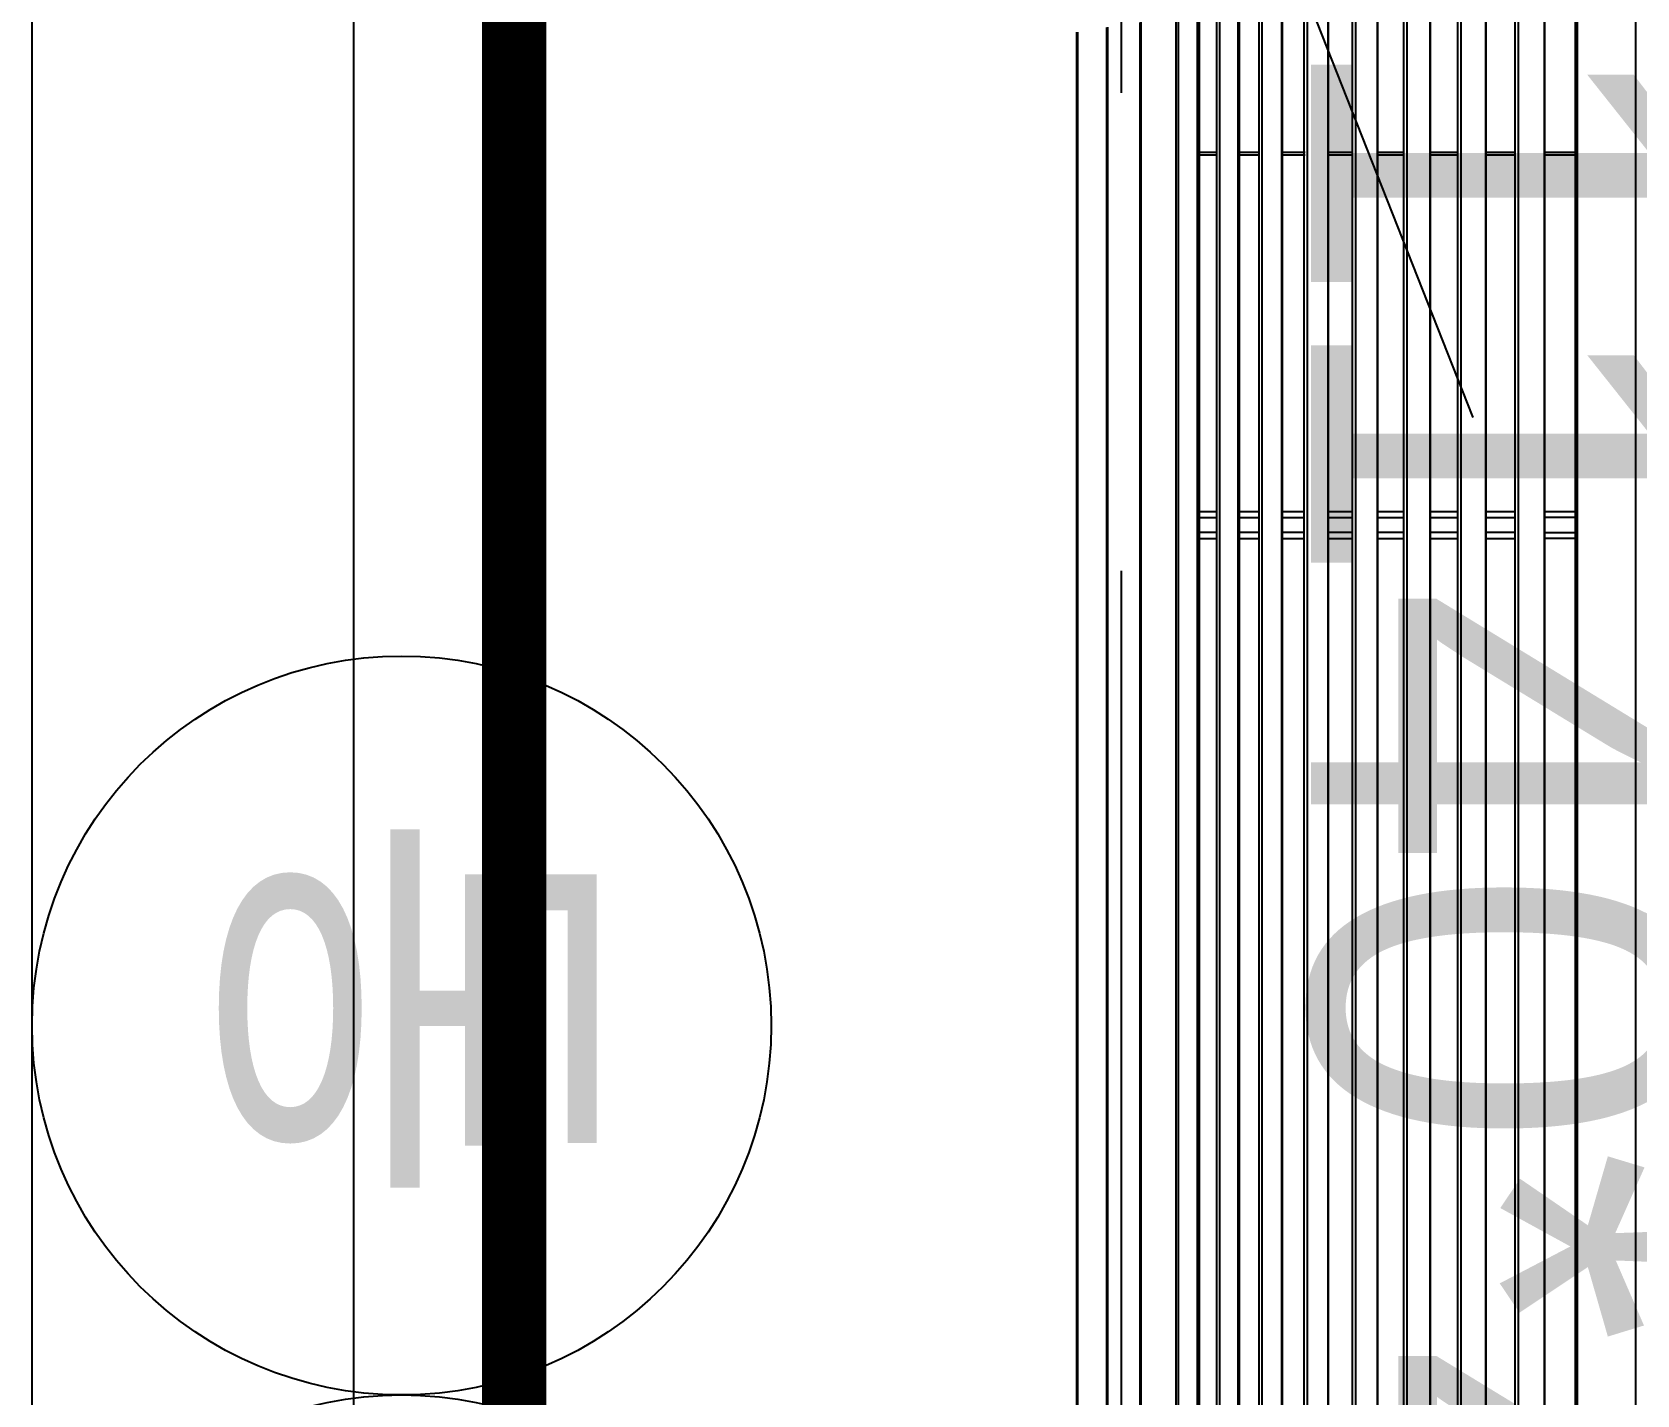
# Model space of a CAD drawing. Header units: millimetres. Extents: x 144680 to 246943, y -177515 to -149396.
# Drawn here: x 225732.2 to 226231.6, y -171801.7 to -171377.5 of the extents above; entities that cross this region are included whole.
import ezdxf

# ---------------------------------------------------------------- set-up
doc = ezdxf.new("R2010")
doc.units = ezdxf.units.MM
doc.header["$LTSCALE"] = 50
doc.linetypes.add('HID', pattern=[2.5, 1.5, -1])
doc.linetypes.add('HIDDEN', pattern=[9.525, 6.35, -3.175])
for name, color, linetype in [('06-LIGHT', 4, 'Continuous'), ('3.기호.계단선', 30, 'Continuous'), ('CEIL-LIGHT', 7, 'Continuous'), ('WALL', 2, 'Continuous'), ('설비', 140, 'Continuous')]:
    doc.layers.add(name, color=color, linetype=linetype)
doc.styles.add('코레일둥고', font='')
doc.styles.get('코레일둥고').set_extended_font_data('Korail Round Gothic Medium')

# ---------------------------------------------------------------- blocks, each defined once
blk = doc.blocks.new('vudauseeh')
at = {"layer": 'WALL', "color": 2}
blk.add_line((142460, -173400), (142460, -170110), dxfattribs=at)
blk = doc.blocks.new('cjswjdeh2')
blk.add_blockref('vudauseeh', (85552.89, 2316.49))
blk = doc.blocks.new('*U29')
at = {"color": 1, "linetype": 'HIDDEN'}
blk.add_line((39.94, 14.99), (1179.94, 464.99), dxfattribs=at)
at = {"color": 8}
for p, q in [((1029.52, 185.7), (190.37, 185.7)), ((1029, 166.3), (190.88, 166.3)), ((190.88, 165.5), (1029, 165.5)), ((247.19, 155.49), (247.19, 165.5)), ((248.19, 165.5), (248.19, 155.49)), ((366.44, 155.49), (366.44, 165.5)), ((368.44, 165.5), (368.44, 155.49)), ((373.44, 155.49), (373.44, 165.5)), ((375.44, 165.5), (375.44, 155.49)), ((1028.59, 155.49), (191.3, 155.49)), ((191.31, 155.23), (1028.58, 155.23)), ((1028.18, 146.67), (191.7, 146.67)), ((191.76, 145.5), (1028.12, 145.5)), ((247.19, 135.99), (247.19, 145.5)), ((248.19, 145.5), (248.19, 135.99)), ((366.44, 135.99), (366.44, 145.5)), ((368.44, 135.99), (368.44, 145.5)), ((373.44, 145.5), (373.44, 135.99)), ((375.44, 135.99), (375.44, 145.5)), ((1027.61, 135.99), (192.27, 135.99)), ((192.28, 135.75), (1027.6, 135.75)), ((1027.11, 127.69), (192.78, 127.69)), ((192.85, 126.5), (1027.03, 126.5)), ((247.19, 117.5), (247.19, 126.5)), ((248.19, 126.5), (248.19, 117.5)), ((366.44, 117.5), (366.44, 126.5)), ((368.44, 117.5), (368.44, 126.5)), ((373.44, 126.5), (373.44, 117.5)), ((375.44, 117.5), (375.44, 126.5)), ((1026.41, 117.5), (193.47, 117.5)), ((193.49, 117.26), (1026.4, 117.26)), ((1025.83, 109.71), (194.05, 109.71)), ((194.15, 108.5), (1025.73, 108.5)), ((247.19, 100.06), (247.19, 108.5)), ((248.19, 108.5), (248.19, 100.06)), ((366.44, 100.06), (366.44, 108.5)), ((368.44, 100.06), (368.44, 108.5)), ((373.44, 108.5), (373.44, 100.06)), ((375.44, 100.06), (375.44, 108.5)), ((1025.04, 100.06), (194.84, 100.06)), ((194.86, 99.81), (1025.02, 99.81)), ((1024.39, 92.71), (195.5, 92.71)), ((195.61, 91.5), (1024.28, 91.5)), ((247.19, 83.65), (247.19, 91.5)), ((248.19, 91.5), (248.19, 83.65)), ((366.44, 83.65), (366.44, 91.5)), ((368.44, 83.65), (368.44, 91.5)), ((373.44, 91.5), (373.44, 83.65)), ((375.44, 83.65), (375.44, 91.5)), ((1023.53, 83.65), (196.36, 83.65)), ((196.38, 83.38), (1023.5, 83.38)), ((1022.82, 76.7), (197.06, 76.7)), ((197.19, 75.5), (1022.7, 75.5)), ((247.19, 68.4), (247.19, 75.87)), ((248.19, 75.87), (248.19, 68.4)), ((366.44, 68.4), (366.44, 75.5)), ((368.44, 68.4), (368.44, 75.5)), ((373.44, 75.5), (373.44, 68.4)), ((375.44, 68.4), (375.44, 75.5)), ((1021.93, 68.4), (197.95, 68.4)), ((198, 67.99), (1021.89, 67.99)), ((1021.16, 61.62), (198.72, 61.62)), ((198.85, 60.5), (1021.03, 60.5)), ((247.19, 54.08), (247.19, 60.5)), ((248.19, 60.5), (248.19, 54.08)), ((366.44, 54.08), (366.44, 60.5)), ((368.44, 54.08), (368.44, 60.5)), ((373.44, 60.5), (373.44, 54.08)), ((375.44, 54.08), (375.44, 60.5)), ((1020.27, 54.08), (199.62, 54.08)), ((199.68, 53.54), (1020.2, 53.54)), ((1019.45, 47.55), (200.43, 47.55)), ((200.57, 46.5), (1019.32, 46.5)), ((247.19, 40.83), (247.19, 46.5)), ((248.19, 46.5), (248.19, 40.83)), ((366.44, 40.83), (366.44, 46.5)), ((368.44, 40.83), (368.44, 46.5)), ((373.44, 46.5), (373.44, 40.83)), ((375.44, 40.83), (375.44, 46.5)), ((1018.58, 40.83), (201.3, 40.83)), ((201.41, 40.04), (1018.47, 40.04)), ((1017.64, 33.88), (202.24, 33.88)), ((202.37, 33), (1017.52, 33)), ((1015.86, 21.42), (204.03, 21.42)), ((204.09, 21), (1015.79, 21)), ((1014.17, 10.38), (205.71, 10.38)), ((205.77, 10), (1014.11, 10)), ((1012.57, 0.4), (207.32, 0.4)), ((207.32, 0), (1012.57, 0))]:
    blk.add_line(p, q, dxfattribs=at)
at = {"color": 1, "linetype": 'HIDDEN'}
blk.add_lwpolyline([(1179.94, 464.99), (1179.94, 14.99), (39.94, 14.99), (39.94, 464.99)], close=True, dxfattribs=at)
blk = doc.blocks.new('acqkd')
at = {"layer": '06-LIGHT', "xscale": 0.9375580759604136, "yscale": 0.9375580759604136, "zscale": 0.9375580759604136, "rotation": 359.9999999999999}
blk.add_blockref('*U29', (1570160.06, 1746418.47), dxfattribs=at)
at = {"layer": '3.기호.계단선', "style": '코레일둥고'}
blk.add_text('1140*450', height=120, dxfattribs=at).set_placement((1570352.63, 1746491.41))
blk = doc.blocks.new('DLSXJSPT')
at = {"layer": '설비', "color": 140}
blk.add_circle((242956.01, 103418.37), 115, dxfattribs=at)
at = {"layer": '설비', "color": 140, "style": '코레일둥고'}
blk.add_text('인', height=100, dxfattribs=at).set_placement((242888.14, 103371.96))

msp = doc.modelspace()

# ---------------------------------------------------------------- linework, layer by layer
at = {"layer": '3.기호.계단선', "color": 10, "linetype": 'HID'}
msp.add_lwpolyline([(225882.23, -170110, 20, 20, 0), (225882.23, -173400.5, 20, 20, 0)], format="xyseb", dxfattribs=at)
at = {"layer": 'CEIL-LIGHT'}
msp.add_lwpolyline([(225832.23, -170110), (225832.23, -173400)], dxfattribs=at)
at = {"layer": '설비', "color": 140}
msp.add_circle((225847.23, -171686.74), 115, dxfattribs=at)

# ---------------------------------------------------------------- block references
msp.add_blockref('cjswjdeh2', (-2280.65, -2316.49))
at = {"color": 0, "rotation": 270}
msp.add_blockref('acqkd', (-1520361.24, 1398976.91), dxfattribs=at)
at = {"layer": '설비', "rotation": 270}
msp.add_blockref('DLSXJSPT', (122428.86, 71039.28), dxfattribs=at)

# ---------------------------------------------------------------- texts
at = {"layer": '설비', "color": 140, "style": '코레일둥고'}
msp.add_text('동', height=100, rotation=270, dxfattribs=at).set_placement((225800.83, -171618.87))

doc.saveas('drawing.dxf')
